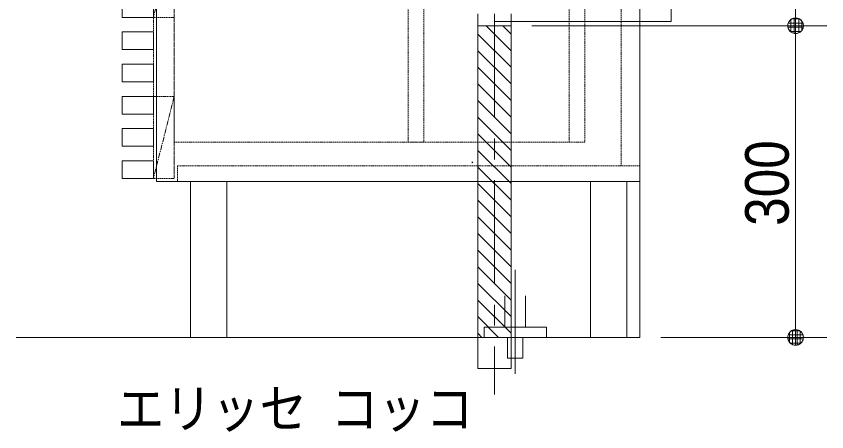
# Model space of a CAD drawing. Units: millimetres, scale not verified. Extents: x -6062 to 6062, y -3045 to 3045.
# Drawn here: x -588 to 192, y -531 to -131 of the extents above; entities that cross this region are included whole.
import ezdxf
from ezdxf.enums import TextEntityAlignment as Align

# ---------------------------------------------------------------- set-up
doc = ezdxf.new("R2010")
doc.units = ezdxf.units.MM
doc.header["$LTSCALE"] = 20
doc.linetypes.add('CHAIN1', pattern=[8, 5, -1, 1, -1])
doc.linetypes.add('DASHED1', pattern=[1.8, 1.2, -0.6])
for name, color, linetype, lineweight in [('0-0_1図面枠', 7, 'Continuous', 9), ('0-1_2寸法-1', 7, 'Continuous', 9), ('0-2_0', 7, 'Continuous', 9), ('0-3_5ボウル・キャビネット', 7, 'Continuous', 9), ('0-4_4給排水', 7, 'Continuous', 9), ('0-5_2寸法-2', 7, 'Continuous', 9)]:
    doc.layers.add(name, color=color, linetype=linetype, lineweight=lineweight)
doc.styles.add('ＭＳ ゴシック', font='')
doc.styles.add('ＭＳ Ｐゴシック', font='')
doc.styles.get('ＭＳ ゴシック').set_extended_font_data('MS Gothic')
doc.styles.get('ＭＳ Ｐゴシック').set_extended_font_data('MS PGothic')

# ---------------------------------------------------------------- blocks, each defined once
blk = doc.blocks.new('_Dot')
at = {"layer": '0-2_0'}
for p, q in [((-10, 0), (-20, 0)), ((9.78, 2), (-9.78, 2)), ((7.99, 6), (-7.99, 6)), ((9.16, -3.98), (-9.16, -3.98)), ((6, -7.98), (-6, -7.98))]:
    blk.add_line(p, q, dxfattribs=at)
for points in [[(10, 0), (9.92, 1.25), (9.69, 2.49), (9.3, 3.68), (8.76, 4.82), (8.09, 5.88), (7.29, 6.85), (6.37, 7.71), (5.36, 8.44), (4.26, 9.05), (3.09, 9.51), (1.87, 9.82), (0.63, 9.98), (-0.63, 9.98), (-1.87, 9.82), (-3.09, 9.51), (-4.26, 9.05), (-5.36, 8.44), (-6.37, 7.71), (-7.29, 6.85), (-8.09, 5.88), (-8.76, 4.82), (-9.3, 3.68), (-9.69, 2.49), (-9.92, 1.25), (-10, 0), (0, 0)], [(-10, 0), (-9.92, -1.25), (-9.69, -2.49), (-9.3, -3.68), (-8.76, -4.82), (-8.09, -5.88), (-7.29, -6.85), (-6.37, -7.71), (-5.36, -8.44), (-4.26, -9.05), (-3.09, -9.51), (-1.87, -9.82), (-0.63, -9.98), (0.63, -9.98), (1.87, -9.82), (3.09, -9.51), (4.26, -9.05), (5.36, -8.44), (6.37, -7.71), (7.29, -6.85), (8.09, -5.88), (8.76, -4.82), (9.3, -3.68), (9.69, -2.49), (9.92, -1.25), (10, 0), (0, 0)]]:
    blk.add_lwpolyline(points, close=True, dxfattribs=at)
blk = doc.blocks.new('グループ-26')
at = {"layer": '0-3_5ボウル・キャビネット', "linetype": 'CHAIN1'}
for p, q in [((27040, 3900), (26640, 2320)), ((27500, 4000), (27100, 3000)), ((27040, 800), (26640, -780)), ((27100, -1480), (27420, -280)), ((27040, -1060), (26640, -2640)), ((27040, -4160), (26640, -5740))]:
    blk.add_line(p, q, dxfattribs=at)
at = {"layer": '0-3_5ボウル・キャビネット', "linetype": 'DASHED1'}
blk.add_line((35640, 4000), (35640, -5500), dxfattribs=at)
at = {"layer": '0-3_5ボウル・キャビネット'}
for points in [[(26000, 5000), (36000, 5000), (36000, 4000), (26000, 4000)], [(26040, 3900), (26640, 3900), (26640, 3560), (26040, 3560)], [(26700, 4000), (36000, 4000), (36000, -5800), (26700, -5800)], [(26040, 3280), (26640, 3280), (26640, 2940), (26040, 2940)], [(26040, 2660), (26640, 2660), (26640, 2320), (26040, 2320)], [(26040, 2040), (26640, 2040), (26640, 1700), (26040, 1700)], [(26040, 1420), (26640, 1420), (26640, 1080), (26040, 1080)], [(26040, 800), (26640, 800), (26640, 460), (26040, 460)], [(26040, 180), (26640, 180), (26640, -160), (26040, -160)], [(26040, -440), (26640, -440), (26640, -780), (26040, -780)], [(26040, -1060), (26640, -1060), (26640, -1400), (26040, -1400)], [(26040, -1680), (26640, -1680), (26640, -2020), (26040, -2020)], [(26040, -2300), (26640, -2300), (26640, -2640), (26040, -2640)], [(26040, -2920), (26640, -2920), (26640, -3260), (26040, -3260)], [(26040, -3540), (26640, -3540), (26640, -3880), (26040, -3880)], [(26040, -4160), (26640, -4160), (26640, -4500), (26040, -4500)], [(26040, -4780), (26640, -4780), (26640, -5120), (26040, -5120)], [(26040, -5400), (26640, -5400), (26640, -5740), (26040, -5740)], [(27350, -5800), (28050, -5800), (28050, -8800), (27350, -8800)], [(35050, -5800), (35750, -5800), (35750, -8800), (35050, -8800)]]:
    blk.add_lwpolyline(points, close=True, dxfattribs=at)
at = {"layer": '0-3_5ボウル・キャビネット', "linetype": 'DASHED1'}
for points in [[(26640, 3900), (27040, 3900), (27040, -780), (26640, -780)], [(26640, 3900), (27040, 3900), (27040, 2320), (26640, 2320)], [(27100, 4000), (27500, 4000), (27500, 3000), (27100, 3000)], [(27040, 2620), (34940, 2620), (34940, -80), (27040, -80)], [(28540, 2620), (28840, 2620), (28840, -80), (28540, -80)], [(34640, 2620), (34940, 2620), (34940, -80), (34640, -80)], [(26640, 800), (27040, 800), (27040, -780), (26640, -780)], [(27100, -280), (27420, -280), (27420, -1480), (27100, -1480)], [(26640, -1060), (27040, -1060), (27040, -5740), (26640, -5740)], [(26640, -1060), (27040, -1060), (27040, -2640), (26640, -2640)], [(27040, -2340), (34940, -2340), (34940, -5040), (27040, -5040)], [(31540, -2340), (31840, -2340), (31840, -5040), (31540, -5040)], [(34640, -2340), (34940, -2340), (34940, -5040), (34640, -5040)], [(26640, -4160), (27040, -4160), (27040, -5740), (26640, -5740)]]:
    blk.add_lwpolyline(points, close=True, dxfattribs=at)
at = {"layer": '0-3_5ボウル・キャビネット'}
for points in [[(25600, 3500), (26640, 3500), (26640, 3340), (25600, 3340)], [(25600, -1460), (26640, -1460), (26640, -1620), (25600, -1620)]]:
    blk.add_lwpolyline(points, dxfattribs=at)
at = {"layer": '0-3_5ボウル・キャビネット', "linetype": 'DASHED1'}
blk.add_lwpolyline([(36000, -5500), (27100, -5500), (27100, -5800)], dxfattribs=at)
at = {"layer": '0-3_5ボウル・キャビネット'}
for centre in [(25540, 3420), (25540, -1540)]:
    blk.add_circle(centre, 100, dxfattribs=at)
blk = doc.blocks.new('グループ-27')
at = {"layer": '0-3_5ボウル・キャビネット'}
blk.add_lwpolyline([(24000, -8800), (36000, -8800), (36000, 11200)], dxfattribs=at)
blk.add_blockref('グループ-26', (0, 0), dxfattribs=at)

msp = doc.modelspace()

# ---------------------------------------------------------------- linework, layer by layer
at = {"layer": '0-1_2寸法-1'}
for p, q in [((-91.5, -140), (182.25, -140)), ((162.25, -155.01), (162.25, -424.99)), ((32.5, -440), (182.25, -440))]:
    msp.add_line(p, q, dxfattribs=at)
at = {"layer": '0-4_4給排水', "linetype": 'CHAIN1'}
for p, q in [((-127.5, -128.62), (-127.5, -495)), ((-107.5, -375), (-107.5, -485))]:
    msp.add_line(p, q, dxfattribs=at)
at = {"layer": '0-4_4給排水'}
for p, q in [((-135.5, -140), (-111.5, -164)), ((-119.5, -140), (-111.5, -148)), ((-143.5, -148), (-111.5, -180)), ((-143.5, -164), (-111.5, -196)), ((-143.5, -180), (-111.5, -212)), ((-143.5, -196), (-111.5, -228)), ((-143.5, -212), (-111.5, -244)), ((-143.5, -228), (-111.5, -260)), ((-143.5, -244), (-111.5, -276)), ((-143.5, -260), (-111.5, -292)), ((-148.1, -272.02), (-149.27, -270.85)), ((-143.5, -276), (-111.5, -308)), ((-143.5, -292), (-111.5, -324)), ((-143.5, -308), (-111.5, -340)), ((-143.5, -324), (-111.5, -356)), ((-143.5, -340), (-111.5, -372)), ((-143.5, -356), (-111.5, -388)), ((-143.5, -372), (-111.5, -404)), ((-143.5, -388), (-111.5, -420)), ((-143.5, -404), (-111.5, -436)), ((-143.5, -420), (-123.5, -440)), ((-143.5, -436), (-139.5, -440))]:
    msp.add_line(p, q, dxfattribs=at)
for points in [[(-127.5, -104), (42.5, -104), (42.5, -136), (-127.5, -136)], [(-143.5, -128.62), (-143.5, -470), (-111.5, -470), (-111.5, -128.62)], [(-117.5, -400), (-117.5, -430), (-97.5, -430), (-97.5, -400)]]:
    msp.add_lwpolyline(points, dxfattribs=at)
for points in [[(-143.5, -140), (-111.5, -140), (-111.5, -440), (-143.5, -440)], [(-143.5, -140), (-111.5, -140), (-111.5, -440), (-143.5, -440)], [(-137.5, -430), (-77.5, -430), (-77.5, -440), (-137.5, -440)], [(-115, -440), (-100, -440), (-100, -460), (-115, -460)]]:
    msp.add_lwpolyline(points, close=True, dxfattribs=at)
at = {"layer": '0-5_2寸法-2'}
for p, q in [((162.25, -140), (162.25, 676.9)), ((-81.5, -140), (192.25, -140)), ((169.31, -137.5), (155.19, -137.5)), ((165.96, -133.5), (158.54, -133.5)), ((162.25, -140), (162.25, -440)), ((169.58, -141.5), (154.92, -141.5)), ((167.32, -145.5), (157.18, -145.5)), ((165.96, -433.5), (158.54, -433.5)), ((42.5, -440), (192.25, -440)), ((169.58, -441.5), (154.92, -441.5)), ((169.31, -437.5), (155.19, -437.5)), ((167.32, -445.5), (157.18, -445.5))]:
    msp.add_line(p, q, dxfattribs=at)
for centre in [(162.25, -140), (162.25, -140), (162.25, -440), (162.25, -440)]:
    msp.add_circle(centre, 7.5, dxfattribs=at)

# ---------------------------------------------------------------- block references
at = {"layer": '0-1_2寸法-1', "xscale": 0.7503418, "yscale": 0.7503418}
for p, rotation in [((162.25, -140), 90), ((162.25, -440), 270)]:
    msp.add_blockref('_Dot', p, dxfattribs=dict(at, rotation=rotation))
at = {"layer": '0-3_5ボウル・キャビネット', "xscale": 0.05, "yscale": 0.05}
msp.add_blockref('グループ-27', (-1787.5, 0), dxfattribs=at)

# ---------------------------------------------------------------- texts
at = {"layer": '0-0_1図面枠', "style": 'ＭＳ ゴシック', "width": 0.9}
msp.add_text('エリッセ コッコ', height=37.24, dxfattribs=at).set_placement((-490.59, -538.19), align=Align.BOTTOM_LEFT)
at = {"layer": '0-1_2寸法-1', "style": 'ＭＳ Ｐゴシック', "width": 0.9}
msp.add_text('300', height=41.93, rotation=90, dxfattribs=at).set_placement((168.2, -332.6), align=Align.BOTTOM_LEFT)

doc.saveas('drawing.dxf')
